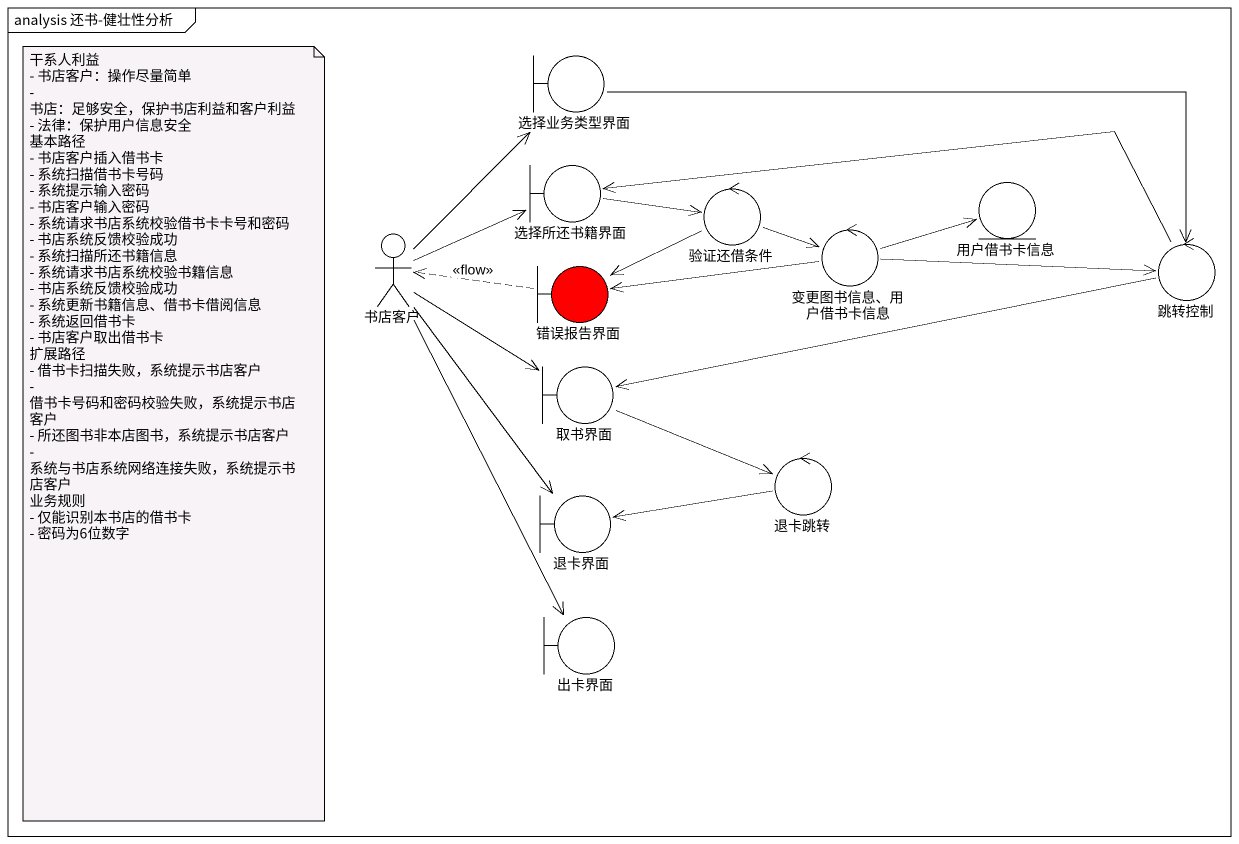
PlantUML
@startuml
mainframe analysis 还书-健壮性分析
boundary 选择业务类型界面
boundary 选择所还书籍界面
entity 用户借书卡信息
actor 书店客户
control 验证还借条件
control "变更图书信息、用户借书卡信息" as 变更图书信息_用户借书卡信息
boundary 错误报告界面 #FF0000
control 跳转控制
boundary 取书界面
control 退卡跳转
boundary 退卡界面
boundary 出卡界面
选择业务类型界面 -right-> 跳转控制
选择所还书籍界面 -right-> 验证还借条件
书店客户 -up-> 选择业务类型界面
书店客户 -right-> 选择所还书籍界面
书店客户 -right-> 取书界面
书店客户 --> 退卡界面
书店客户 --> 出卡界面
验证还借条件 -right-> 变更图书信息_用户借书卡信息
验证还借条件 -left-> 错误报告界面
变更图书信息_用户借书卡信息 -right-> 用户借书卡信息
变更图书信息_用户借书卡信息 -left-> 错误报告界面
变更图书信息_用户借书卡信息 -right-> 跳转控制
错误报告界面 .left.> 书店客户 : <<flow>>
跳转控制 -left-> 选择所还书籍界面
跳转控制 -left-> 取书界面
取书界面 -right-> 退卡跳转
退卡跳转 -left-> 退卡界面
note as N1
  干系人利益
  - 书店客户：操作尽量简单
  - 书店：足够安全，保护书店利益和客户利益
  - 法律：保护用户信息安全
  基本路径
  - 书店客户插入借书卡
  - 系统扫描借书卡号码
  - 系统提示输入密码
  - 书店客户输入密码
  - 系统请求书店系统校验借书卡卡号和密码
  - 书店系统反馈校验成功
  - 系统扫描所还书籍信息
  - 系统请求书店系统校验书籍信息
  - 书店系统反馈校验成功
  - 系统更新书籍信息、借书卡借阅信息
  - 系统返回借书卡
  - 书店客户取出借书卡
  扩展路径
  - 借书卡扫描失败，系统提示书店客户
  - 借书卡号码和密码校验失败，系统提示书店客户
  - 所还图书非本店图书，系统提示书店客户
  - 系统与书店系统网络连接失败，系统提示书店客户
  业务规则
  - 仅能识别本书店的借书卡
  - 密码为6位数字
end note
@enduml
